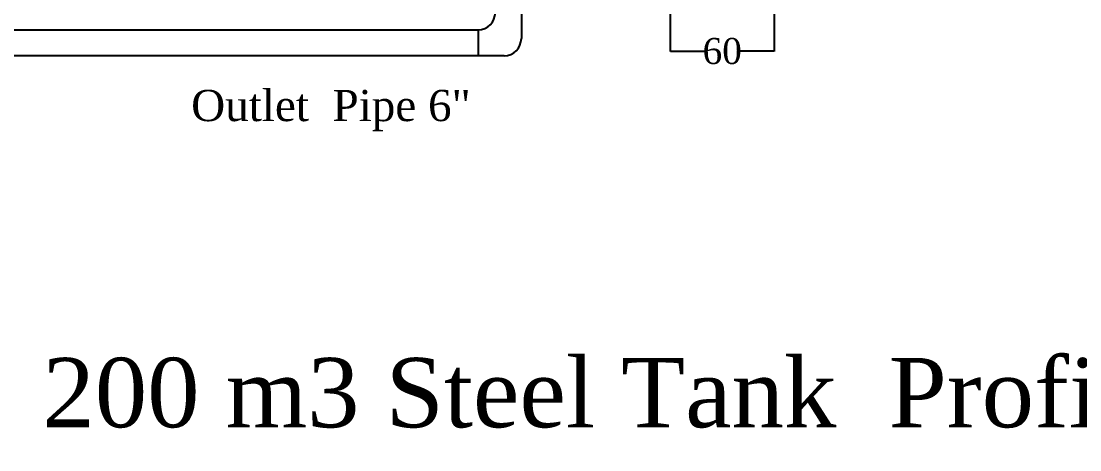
# Model space of a CAD drawing. Header units: centimetres. Extents: x 19229 to 51025, y 9487 to 24710.
# Drawn here: x 25544 to 26155, y 10527 to 10774 of the extents above; entities that cross this region are included whole.
import ezdxf

# ---------------------------------------------------------------- set-up
doc = ezdxf.new("R2010")
doc.units = ezdxf.units.CM
doc.layers.get('0').update_dxf_attribs({"linetype": 'CONTINUOUS'})
doc.layers.get('DEFPOINTS').update_dxf_attribs({"linetype": 'CONTINUOUS'})
doc.styles.add('style2', font='times.ttf', dxfattribs={"height": 15})
doc.styles.add('style3', font='times.ttf', dxfattribs={"height": 25})
doc.dimstyles.get("Standard").update_dxf_attribs({"dimtxt": 15, "dimasz": 0.18, "dimexe": 0.18, "dimexo": 0.0625, "dimgap": 0.09, "dimtad": 0, "dimdec": 0, "dimzin": 0, "dimdsep": 46, "dimtxsty": 'style2', "dimcen": 0.09, "dimadec": 0, "dimazin": 0, "dimtfac": 1, "dimtdec": 0, "dimtofl": 0, "dimtmove": 0, "dimatfit": 3, "dimfxl": 1, "dimtolj": 1, "dimtzin": 0, "dimarcsym": 0})

# ---------------------------------------------------------------- blocks, each defined once
blk = doc.blocks.new('*D59')
at = {"color": 0, "lineweight": -2, "ltscale": 20, "transparency": 16777216}
for p, q in [((25918.85, 10778.84), (25918.85, 10756.4)), ((25978.85, 10778.84), (25978.85, 10756.4)), ((25919.03, 10756.58), (25938.55, 10756.58)), ((25978.67, 10756.58), (25959.14, 10756.58))]:
    blk.add_line(p, q, dxfattribs=at)
at = {"color": 0, "ltscale": 20, "transparency": 16777216}
for points in [[(25919.03, 10756.61), (25919.03, 10756.55), (25918.85, 10756.58)], [(25978.67, 10756.61), (25978.67, 10756.55), (25978.85, 10756.58)]]:
    blk.add_solid(points, dxfattribs=at)
at = {"layer": 'DEFPOINTS', "color": 0, "ltscale": 20, "transparency": 16777216}
for p in [(25918.85, 10778.91), (25978.85, 10778.91), (25978.85, 10756.58)]:
    blk.add_point(p, dxfattribs=at)
at = {"color": 0, "ltscale": 20, "transparency": 16777216, "insert": (25948.85, 10756.58), "char_height": 15, "attachment_point": 5, "style": 'style2'}
blk.add_mtext('\\A1;60', dxfattribs=at)

msp = doc.modelspace()

# ---------------------------------------------------------------- linework, layer by layer
at = {"color": 7}
for p, q in [((25832.92, 10833.91), (25832.92, 10763.91)), ((25535.65, 10768.91), (25807.92, 10768.91)), ((25807.92, 10768.91), (25807.92, 10753.91)), ((25822.92, 10753.91), (25535.65, 10753.91))]:
    msp.add_line(p, q, dxfattribs=at)
for centre in [(25807.92, 10778.91), (25822.92, 10763.91)]:
    msp.add_arc(centre, 10, 270, 0, dxfattribs=at)

# ---------------------------------------------------------------- texts
at = {"color": 7, "style": 'style3'}
for s, height, p in [('Outlet  Pipe 6"', 18, (25642.38, 10716.27)), ('200 m3 Steel Tank  Profile (Kufr Thulth)', 40, (25556.59, 10539.71))]:
    msp.add_text(s, height=height, dxfattribs=at).set_placement(p)

# ---------------------------------------------------------------- dimensions: what is measured, and where the dimension line sits
at = {"color": 7, "ltscale": 20}
dim = msp.add_linear_dim(base=(25978.85, 10756.58), p1=(25918.85, 10778.91), p2=(25978.85, 10778.91), dimstyle='Standard', dxfattribs=at)
dim.commit()
dim.dimension.update_dxf_attribs({"geometry": '*D59', "text_midpoint": (25948.85, 10756.58)})

doc.saveas('drawing.dxf')
